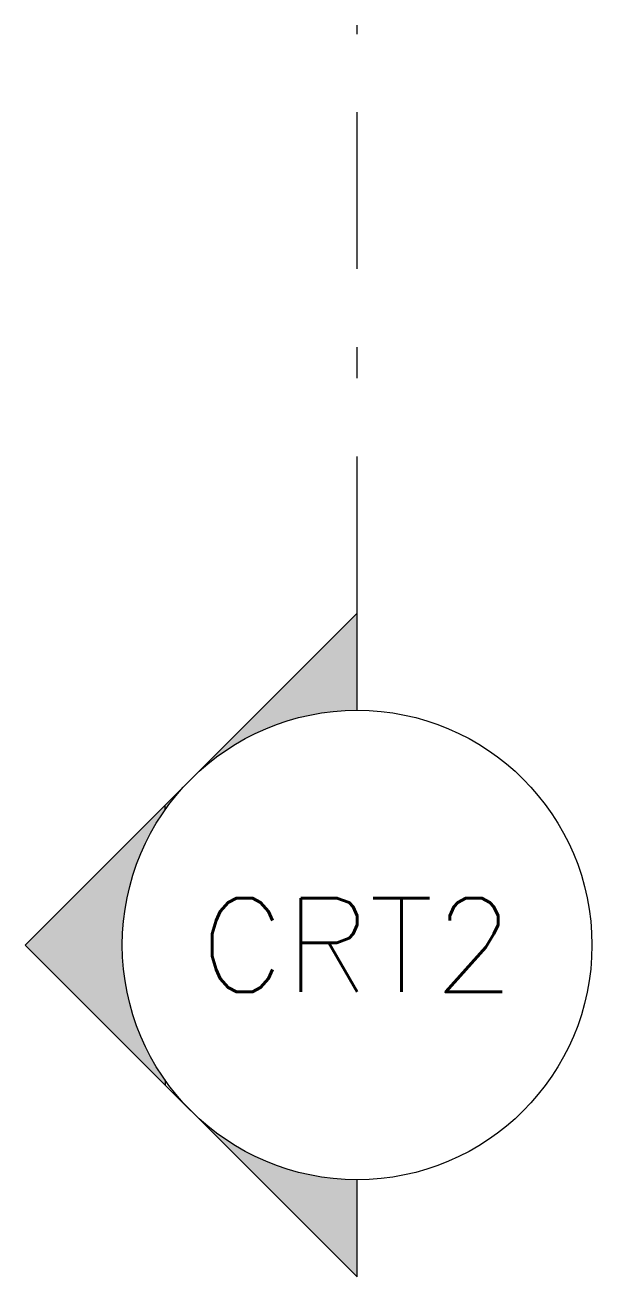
# Model space of a CAD drawing. Header units: millimetres. Extents: x 1217.13 to 1218.94, y -1383.86 to -1379.86.
import ezdxf
from ezdxf.enums import TextEntityAlignment as Align

# ---------------------------------------------------------------- set-up
doc = ezdxf.new("R2010")
doc.units = ezdxf.units.MM
doc.linetypes.add('DASHDOT', pattern=[1, 0.5, -0.25, 0, -0.25])
doc.layers.add('Símbolos_Gráficos', color=1, linetype='Continuous')
doc.styles.add('r120', font='romans.shx')

msp = doc.modelspace()

# ---------------------------------------------------------------- hatches: boundary and pattern name
at = {"layer": 'Símbolos_Gráficos'}
h = msp.add_hatch(color=254, dxfattribs=at)
h.paths.add_polyline_path([(1217.6608, -1383.3269), (1218.1911, -1383.8572), (1218.1911, -1383.5466, -0.198912)])
h.paths.add_polyline_path([(1217.1305, -1382.7966), (1217.5775, -1383.2437), (1217.5775, -1383.2279, -0.364487), (1217.6608, -1382.2663)])
h.paths.add_polyline_path([(1217.6608, -1382.2663, -0.198912), (1218.1911, -1382.0466), (1218.1911, -1381.7359)])

# ---------------------------------------------------------------- linework, layer by layer
at = {"layer": 'Símbolos_Gráficos', "color": 5, "linetype": 'DASHDOT'}
msp.add_line((1218.1911, -1381.736), (1218.1911, -1379.8572), dxfattribs=at)
at = {"layer": 'Símbolos_Gráficos', "color": 3}
for p, q in [((1217.1305, -1382.7966), (1218.1911, -1381.7359)), ((1217.6608, -1382.2663), (1218.1911, -1381.7359)), ((1218.1911, -1382.0466), (1218.1911, -1381.7359)), ((1217.1305, -1382.7966), (1218.1911, -1383.8572)), ((1218.1911, -1383.8572), (1218.1911, -1383.5466))]:
    msp.add_line(p, q, dxfattribs=at)
at = {"layer": 'Símbolos_Gráficos'}
for p, q in [((1217.5775, -1382.3653), (1217.5775, -1382.3495)), ((1217.5775, -1383.2279), (1217.5775, -1383.2437))]:
    msp.add_line(p, q, dxfattribs=at)
at = {"layer": 'Símbolos_Gráficos', "color": 3}
msp.add_circle((1218.1911, -1382.7966), 0.75, dxfattribs=at)

# ---------------------------------------------------------------- texts
at = {"layer": 'Símbolos_Gráficos', "color": 4, "style": 'r120'}
msp.add_attdef('CRT2', text='', height=0.3, dxfattribs=at).set_placement((1218.1911, -1382.7966), align=Align.MIDDLE)

doc.saveas('drawing.dxf')
